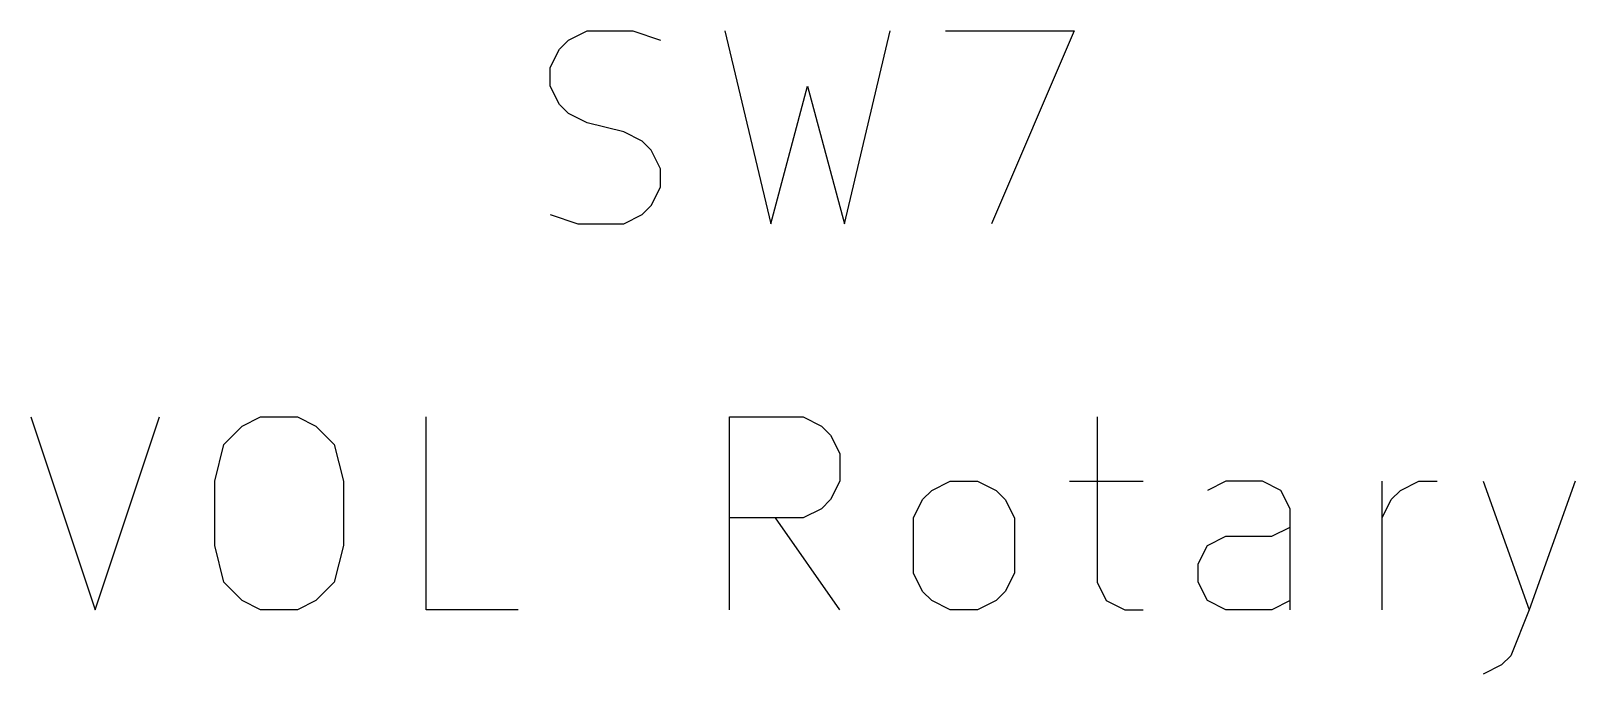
# Model space of a CAD drawing. Extents: x 0.4 to 11.3, y -7.9 to -0.4.
# Drawn here: x 3.7988 to 4.1988, y -4.7398 to -4.5731 of the extents above; entities that cross this region are included whole.
import ezdxf

# ---------------------------------------------------------------- set-up
doc = ezdxf.new("R2010")
doc.units = 0
doc.header["$MEASUREMENT"] = 0
doc.layers.add('CYAN2', color=4, linetype='CONTINUOUS')

msp = doc.modelspace()

# ---------------------------------------------------------------- linework, layer by layer
at = {"layer": 'CYAN2', "linetype": 'CONTINUOUS'}
for p, q in [((3.93571, -4.57789), (3.93809, -4.57551)), ((3.93809, -4.57551), (3.94286, -4.57313)), ((3.94286, -4.57313), (3.95476, -4.57313)), ((3.95476, -4.57313), (3.96191, -4.57551)), ((3.97857, -4.57313), (3.99048, -4.62313)), ((4.00952, -4.62313), (4.02143, -4.57313)), ((4.03571, -4.57313), (4.06904, -4.57313)), ((4.06904, -4.57313), (4.04762, -4.62313)), ((3.93333, -4.58265), (3.93571, -4.57789)), ((3.93333, -4.58742), (3.93333, -4.58265)), ((3.93571, -4.59218), (3.93333, -4.58742)), ((3.99048, -4.62313), (4, -4.58742)), ((4, -4.58742), (4.00952, -4.62313)), ((3.93809, -4.59456), (3.93571, -4.59218)), ((3.94286, -4.59694), (3.93809, -4.59456)), ((3.95238, -4.59932), (3.94286, -4.59694)), ((3.95714, -4.6017), (3.95238, -4.59932)), ((3.95952, -4.60408), (3.95714, -4.6017)), ((3.96191, -4.60885), (3.95952, -4.60408)), ((3.96191, -4.61361), (3.96191, -4.60885)), ((3.95952, -4.61837), (3.96191, -4.61361)), ((3.95714, -4.62075), (3.95952, -4.61837)), ((3.93333, -4.62075), (3.94048, -4.62313)), ((3.94048, -4.62313), (3.95238, -4.62313)), ((3.95238, -4.62313), (3.95714, -4.62075)), ((3.79881, -4.67313), (3.81548, -4.72313)), ((3.81548, -4.72313), (3.83215, -4.67313)), ((3.84881, -4.68028), (3.85357, -4.67551)), ((3.85357, -4.67551), (3.85833, -4.67313)), ((3.85833, -4.67313), (3.86786, -4.67313)), ((3.86786, -4.67313), (3.87262, -4.67551)), ((3.87262, -4.67551), (3.87738, -4.68028)), ((3.90119, -4.72313), (3.90119, -4.67313)), ((3.97976, -4.72313), (3.97976, -4.67313)), ((3.97976, -4.67313), (3.99881, -4.67313)), ((3.99881, -4.67313), (4.00357, -4.67551)), ((4.00357, -4.67551), (4.00596, -4.67789)), ((4.075, -4.67313), (4.075, -4.71599)), ((4.00596, -4.67789), (4.00833, -4.68265)), ((3.84643, -4.6898), (3.84881, -4.68028)), ((3.87738, -4.68028), (3.87976, -4.6898)), ((4.00833, -4.68265), (4.00833, -4.6898)), ((3.84643, -4.70646), (3.84643, -4.6898)), ((3.87976, -4.6898), (3.87976, -4.70646)), ((4.00833, -4.6898), (4.00596, -4.69456)), ((4.03215, -4.69218), (4.03691, -4.6898)), ((4.03691, -4.6898), (4.04405, -4.6898)), ((4.04405, -4.6898), (4.04881, -4.69218)), ((4.06786, -4.6898), (4.08691, -4.6898)), ((4.10833, -4.6898), (4.10357, -4.69218)), ((4.11786, -4.6898), (4.10833, -4.6898)), ((4.12262, -4.69218), (4.11786, -4.6898)), ((4.14881, -4.72313), (4.14881, -4.6898)), ((4.15357, -4.69218), (4.15833, -4.6898)), ((4.15833, -4.6898), (4.16309, -4.6898)), ((4.175, -4.6898), (4.18691, -4.72313)), ((4.19881, -4.6898), (4.18691, -4.72313)), ((4.00596, -4.69456), (4.00357, -4.69694)), ((4.02739, -4.69932), (4.02976, -4.69456)), ((4.02976, -4.69456), (4.03215, -4.69218)), ((4.04881, -4.69218), (4.05119, -4.69456)), ((4.05119, -4.69456), (4.05357, -4.69932)), ((4.125, -4.69694), (4.12262, -4.69218)), ((4.14881, -4.69932), (4.15119, -4.69456)), ((4.15119, -4.69456), (4.15357, -4.69218)), ((3.99881, -4.69932), (3.97976, -4.69932)), ((4.00833, -4.72313), (3.99167, -4.69932)), ((4.00357, -4.69694), (3.99881, -4.69932)), ((4.02739, -4.71361), (4.02739, -4.69932)), ((4.05357, -4.69932), (4.05357, -4.71361)), ((4.125, -4.72313), (4.125, -4.69694)), ((4.12024, -4.70408), (4.125, -4.7017)), ((3.84881, -4.71599), (3.84643, -4.70646)), ((3.87976, -4.70646), (3.87738, -4.71599)), ((4.10119, -4.71122), (4.10357, -4.70646)), ((4.10357, -4.70646), (4.10833, -4.70408)), ((4.10833, -4.70408), (4.12024, -4.70408)), ((4.10119, -4.71599), (4.10119, -4.71122)), ((3.85357, -4.72075), (3.84881, -4.71599)), ((3.87738, -4.71599), (3.87262, -4.72075)), ((4.02976, -4.71837), (4.02739, -4.71361)), ((4.05357, -4.71361), (4.05119, -4.71837)), ((4.075, -4.71599), (4.07738, -4.72075)), ((4.10357, -4.72075), (4.10119, -4.71599)), ((4.03215, -4.72075), (4.02976, -4.71837)), ((4.05119, -4.71837), (4.04881, -4.72075)), ((3.85833, -4.72313), (3.85357, -4.72075)), ((3.86786, -4.72313), (3.85833, -4.72313)), ((3.87262, -4.72075), (3.86786, -4.72313)), ((3.925, -4.72313), (3.90119, -4.72313)), ((4.03691, -4.72313), (4.03215, -4.72075)), ((4.04405, -4.72313), (4.03691, -4.72313)), ((4.04881, -4.72075), (4.04405, -4.72313)), ((4.07738, -4.72075), (4.08215, -4.72313)), ((4.08215, -4.72313), (4.08691, -4.72313)), ((4.10833, -4.72313), (4.10357, -4.72075)), ((4.12024, -4.72313), (4.10833, -4.72313)), ((4.125, -4.72075), (4.12024, -4.72313)), ((4.18691, -4.72313), (4.18214, -4.73504)), ((4.18214, -4.73504), (4.17976, -4.73742)), ((4.17976, -4.73742), (4.175, -4.7398))]:
    msp.add_line(p, q, dxfattribs=at)

doc.saveas('drawing.dxf')
